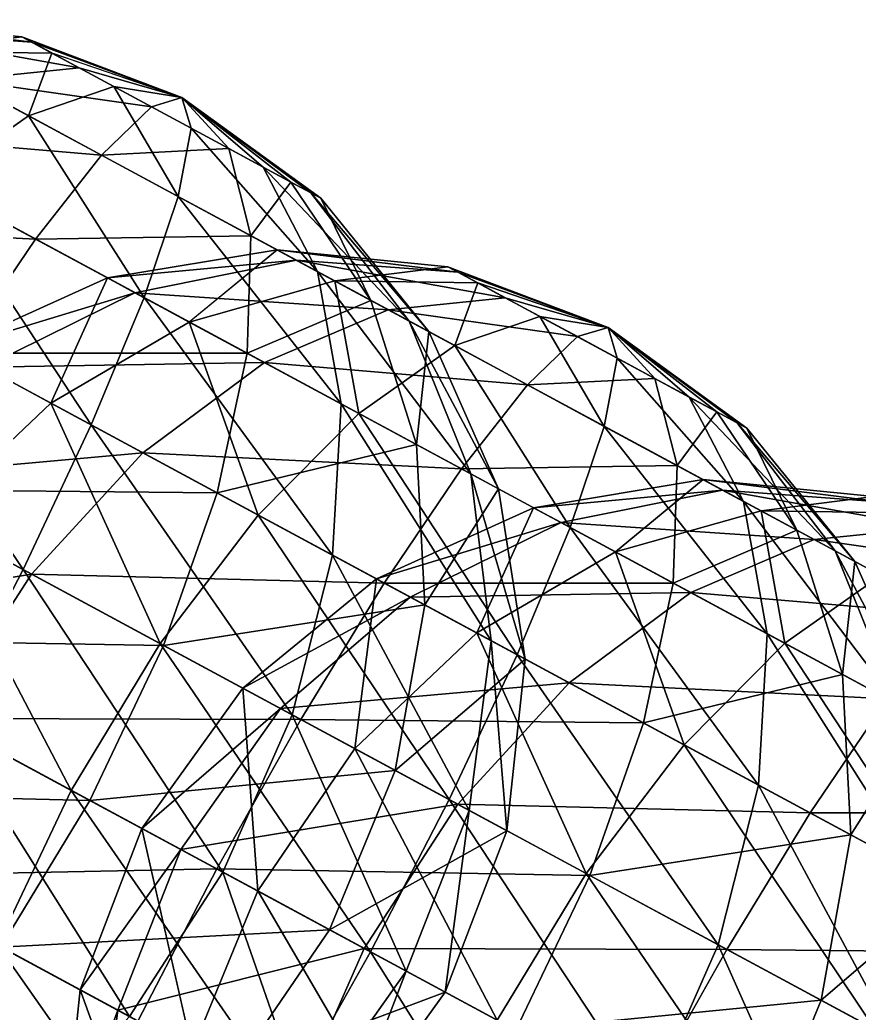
# Model space of a CAD drawing. Header units: metres. Extents: x -386 to 289, y -317 to 299.
# Drawn here: x -15 to 23.02, y -106.4 to -61.41 of the extents above; entities that cross this region are included whole.
import ezdxf

# ---------------------------------------------------------------- set-up
doc = ezdxf.new("R2010")
doc.units = ezdxf.units.M

msp = doc.modelspace()

# ---------------------------------------------------------------- linework, layer by layer
for points in [[(-14.457311, -62.423584, -285.98282), (-21.766573, -61.88517, -288.74295), (-22.649632, -61.408695, -281.0435), (-22.649532, -61.408596, -281.0434)], [(-14.457311, -62.423584, -285.98282), (-22.649632, -61.408695, -281.0435), (-14.914415, -62.17694, -281.99728), (-14.914315, -62.17684, -281.9972)], [(-14.914415, -62.17694, -281.99728), (-22.649632, -61.408695, -281.0435), (-20.026371, -62.82413, -273.87384), (-20.026272, -62.82403, -273.87375)], [(-12.307684, -63.583458, -289.1747), (-17.613815, -64.12588, -294.90918), (-21.766573, -61.88517, -288.74295), (-21.766474, -61.88507, -288.74286)], [(-12.307684, -63.583458, -289.1747), (-21.766573, -61.88517, -288.74295), (-14.457311, -62.423584, -285.98282), (-14.457211, -62.423485, -285.98273)], [(-14.914415, -62.17694, -281.99728), (-20.026371, -62.82413, -273.87384), (-13.556517, -62.909626, -278.286), (-13.5564165, -62.909527, -278.28592)], [(-7.655321, -64.932205, -283.02084), (-14.457311, -62.423584, -285.98282), (-14.914415, -62.17694, -281.99728), (-14.914315, -62.17684, -281.9972)], [(-7.655321, -64.932205, -283.02084), (-14.914415, -62.17694, -281.99728), (-13.556517, -62.909626, -278.286), (-13.5564165, -62.909527, -278.28592)], [(-7.655321, -64.932205, -283.02084), (-12.307684, -63.583458, -289.1747), (-14.457311, -62.423584, -285.98282), (-14.457211, -62.423485, -285.98273)], [(-20.026371, -62.82413, -273.87384), (-18.949505, -68.822464, -263.4118), (-14.599699, -65.752205, -269.15515), (-14.599599, -65.752106, -269.15506)], [(-13.556517, -62.909626, -278.286), (-20.026371, -62.82413, -273.87384), (-14.599699, -65.752205, -269.15515), (-14.599599, -65.752106, -269.15506)], [(-13.556517, -62.909626, -278.286), (-14.599699, -65.752205, -269.15515), (-10.747462, -64.42531, -275.8434), (-10.747362, -64.42521, -275.84332)], [(-7.655321, -64.932205, -283.02084), (-13.556517, -62.909626, -278.286), (-10.747462, -64.42531, -275.8434), (-10.747362, -64.42521, -275.84332)], [(-9.041525, -65.34578, -290.71765), (-17.613815, -64.12588, -294.90918), (-12.307684, -63.583458, -289.1747), (-12.307584, -63.58336, -289.17462)], [(-7.655321, -64.932205, -283.02084), (-9.041525, -65.34578, -290.71765), (-12.307684, -63.583458, -289.1747), (-12.307584, -63.58336, -289.17462)], [(-12.307684, -63.583458, -289.1747), (-12.307684, -63.583458, -289.1747), (-9.041525, -65.34578, -290.71765), (-9.041425, -65.34568, -290.71756)], [(-11.304081, -67.530426, -297.88995), (-23.212109, -66.52249, -299.8335), (-17.613815, -64.12588, -294.90918), (-17.613716, -64.12578, -294.9091)], [(-9.041525, -65.34578, -290.71765), (-11.304081, -67.530426, -297.88995), (-17.613815, -64.12588, -294.90918), (-17.613716, -64.12578, -294.9091)], [(-17.613815, -64.12588, -294.90918), (-17.613815, -64.12588, -294.90918), (-11.304081, -67.530426, -297.88995), (-11.303981, -67.53033, -297.88986)], [(-10.747462, -64.42531, -275.8434), (-14.599699, -65.752205, -269.15515), (-7.823683, -69.40835, -268.15173), (-7.8235826, -69.40825, -268.15164)], [(-10.747462, -64.42531, -275.8434), (-7.823683, -69.40835, -268.15173), (-7.239938, -66.31787, -275.32404), (-7.2398376, -66.31777, -275.32394)], [(-7.655321, -64.932205, -283.02084), (-10.747462, -64.42531, -275.8434), (-7.239938, -66.31787, -275.32404), (-7.2398376, -66.31777, -275.32394)], [(-7.655321, -64.932205, -283.02084), (-5.5340004, -67.23834, -290.19824), (-9.041525, -65.34578, -290.71765), (-9.041425, -65.34568, -290.71756)], [(-7.655321, -64.932205, -283.02084), (-7.239938, -66.31787, -275.32404), (-3.9737797, -68.08019, -276.86697), (-3.9736798, -68.08009, -276.86688)], [(-7.655321, -64.932205, -283.02084), (-3.9737797, -68.08019, -276.86697), (-1.8241539, -69.24007, -280.05887), (-1.8240539, -69.23997, -280.05878)], [(-7.655321, -64.932205, -283.02084), (-1.8241539, -69.24007, -280.05887), (-1.3670502, -69.48671, -284.0444), (-1.3669502, -69.48661, -284.0443)], [(-7.655321, -64.932205, -283.02084), (-1.3670502, -69.48671, -284.0444), (-2.724947, -68.75403, -287.75568), (-2.724847, -68.75393, -287.75558)], [(-7.655321, -64.932205, -283.02084), (-2.724947, -68.75403, -287.75568), (-5.5340004, -67.23834, -290.19824), (-5.5339003, -67.23824, -290.19815)], [(-5.5340004, -67.23834, -290.19824), (-11.304081, -67.530426, -297.88995), (-9.041525, -65.34578, -290.71765), (-9.041425, -65.34568, -290.71756)], [(-14.599699, -65.752205, -269.15515), (-18.949505, -68.822464, -263.4118), (-9.366775, -73.99303, -261.99277), (-9.366674, -73.99293, -261.99268)], [(-14.599699, -65.752205, -269.15515), (-9.366775, -73.99303, -261.99277), (-7.823683, -69.40835, -268.15173), (-7.8235826, -69.40825, -268.15164)], [(-14.2888, -71.33725, -304.04892), (-28.721058, -70.60997, -303.61206), (-23.212109, -66.52249, -299.8335), (-23.21201, -66.52239, -299.8334)], [(-11.304081, -67.530426, -297.88995), (-14.2888, -71.33725, -304.04892), (-23.212109, -66.52249, -299.8335), (-23.21201, -66.52239, -299.8334)], [(-23.212109, -66.52249, -299.8335), (-23.212109, -66.52249, -299.8335), (-14.2888, -71.33725, -304.04892), (-14.2887, -71.33715, -304.04883)], [(-7.239938, -66.31787, -275.32404), (-7.823683, -69.40835, -268.15173), (-1.5139503, -72.8129, -271.1325), (-1.5138503, -72.8128, -271.13242)], [(-7.239938, -66.31787, -275.32404), (-1.5139503, -72.8129, -271.1325), (-3.9737797, -68.08019, -276.86697), (-3.9736798, -68.08009, -276.86688)], [(-5.5340004, -67.23834, -290.19824), (-4.5280647, -71.18657, -296.88654), (-11.304081, -67.530426, -297.88995), (-11.303981, -67.53033, -297.88986)], [(-2.724947, -68.75403, -287.75568), (-4.5280647, -71.18657, -296.88654), (-5.5340004, -67.23834, -290.19824), (-5.5339003, -67.23824, -290.19815)], [(-4.5280647, -71.18657, -296.88654), (-14.2888, -71.33725, -304.04892), (-11.304081, -67.530426, -297.88995), (-11.303981, -67.53033, -297.88986)], [(-3.9737797, -68.08019, -276.86697), (-1.5139503, -72.8129, -271.1325), (2.6388054, -75.053604, -277.29874), (2.6389053, -75.053505, -277.29865)], [(-3.9737797, -68.08019, -276.86697), (2.6388054, -75.053604, -277.29874), (-1.8241539, -69.24007, -280.05887), (-1.8240539, -69.23997, -280.05878)], [(-18.949505, -68.822464, -263.4118), (-23.500454, -73.42686, -259.00476), (-11.764053, -79.759476, -257.2668), (-11.763953, -79.75938, -257.26672)], [(-18.949505, -68.822464, -263.4118), (-11.764053, -79.759476, -257.2668), (-9.366775, -73.99303, -261.99277), (-9.366674, -73.99293, -261.99268)], [(-2.724947, -68.75403, -287.75568), (0.89860535, -74.11464, -292.16785), (-4.5280647, -71.18657, -296.88654), (-4.5279646, -71.18647, -296.88644)], [(-1.3670502, -69.48671, -284.0444), (0.89860535, -74.11464, -292.16785), (-2.724947, -68.75403, -287.75568), (-2.724847, -68.75393, -287.75558)], [(-1.8241539, -69.24007, -280.05887), (2.6388054, -75.053604, -277.29874), (3.5218658, -75.530075, -284.9982), (3.5219657, -75.529976, -284.9981)], [(-1.8241539, -69.24007, -280.05887), (3.5218658, -75.530075, -284.9982), (-1.3670502, -69.48671, -284.0444), (-1.3669502, -69.48661, -284.0443)], [(-7.823683, -69.40835, -268.15173), (-9.366775, -73.99303, -261.99277), (-0.44346428, -78.807785, -266.2082), (-0.4433643, -78.807686, -266.2081)], [(-7.823683, -69.40835, -268.15173), (-0.44346428, -78.807785, -266.2082), (-1.5139503, -72.8129, -271.1325), (-1.5138503, -72.8128, -271.13242)], [(-1.3670502, -69.48671, -284.0444), (3.5218658, -75.530075, -284.9982), (0.89860535, -74.11464, -292.16785), (0.89870536, -74.11454, -292.16776)], [(-14.2888, -71.33725, -304.04892), (-17.792278, -76.50682, -308.77487), (-28.721058, -70.60997, -303.61206), (-28.720959, -70.60987, -303.61197)], [(-4.70607, -76.50781, -302.62988), (-17.792278, -76.50682, -308.77487), (-14.2888, -71.33725, -304.04892), (-14.2887, -71.33715, -304.04883)], [(-4.5280647, -71.18657, -296.88654), (-4.70607, -76.50781, -302.62988), (-14.2888, -71.33725, -304.04892), (-14.2887, -71.33715, -304.04883)], [(0.89860535, -74.11464, -292.16785), (-4.70607, -76.50781, -302.62988), (-4.5280647, -71.18657, -296.88654), (-4.5279646, -71.18647, -296.88644)], [(-2.4661117, -72.29913, -457.02557), (-11.033367, -73.09378, -448.50705), (-3.3491697, -71.82266, -449.3261), (-3.3490698, -71.82256, -449.32602)], [(-3.3491697, -71.82266, -449.3261), (-11.033367, -73.09378, -448.50705), (-7.3235197, -75.095505, -438.36768), (-7.3234196, -75.095406, -438.36758)], [(-3.3491697, -71.82266, -449.3261), (-7.3235197, -75.095505, -438.36768), (-0.72591114, -73.2381, -442.15646), (-0.7258111, -73.238, -442.15637)], [(4.84315, -72.83755, -454.26544), (-2.4661117, -72.29913, -457.02557), (-3.3491697, -71.82266, -449.3261), (-3.3490698, -71.82256, -449.32602)], [(4.84315, -72.83755, -454.26544), (-3.3491697, -71.82266, -449.3261), (4.386046, -72.590904, -450.2799), (4.386146, -72.590805, -450.27982)], [(4.386046, -72.590904, -450.2799), (-3.3491697, -71.82266, -449.3261), (-0.72591114, -73.2381, -442.15646), (-0.7258111, -73.238, -442.15637)], [(-2.4661117, -72.29913, -457.02557), (-9.784534, -73.76762, -459.39575), (-11.033367, -73.09378, -448.50705), (-11.033267, -73.09368, -448.50696)], [(1.6866465, -74.53984, -463.1918), (-9.784534, -73.76762, -459.39575), (-2.4661117, -72.29913, -457.02557), (-2.4660118, -72.299034, -457.02548)], [(6.992777, -73.99742, -457.45734), (1.6866465, -74.53984, -463.1918), (-2.4661117, -72.29913, -457.02557), (-2.4660118, -72.299034, -457.02548)], [(6.992777, -73.99742, -457.45734), (-2.4661117, -72.29913, -457.02557), (4.84315, -72.83755, -454.26544), (4.8432503, -72.83745, -454.26535)], [(-1.5139503, -72.8129, -271.1325), (-0.44346428, -78.807785, -266.2082), (5.4294186, -81.97662, -274.92856), (5.4295187, -81.976524, -274.92847)], [(-1.5139503, -72.8129, -271.1325), (5.4294186, -81.97662, -274.92856), (2.6388054, -75.053604, -277.29874), (2.6389053, -75.053505, -277.29865)], [(4.386046, -72.590904, -450.2799), (-0.72591114, -73.2381, -442.15646), (5.743944, -73.32359, -446.56863), (5.7440443, -73.323494, -446.56854)], [(11.64514, -75.34616, -451.30347), (4.84315, -72.83755, -454.26544), (4.386046, -72.590904, -450.2799), (4.386146, -72.590805, -450.27982)], [(11.64514, -75.34616, -451.30347), (4.386046, -72.590904, -450.2799), (5.743944, -73.32359, -446.56863), (5.7440443, -73.323494, -446.56854)], [(11.64514, -75.34616, -451.30347), (6.992777, -73.99742, -457.45734), (4.84315, -72.83755, -454.26544), (4.8432503, -72.83745, -454.26535)], [(-9.784534, -73.76762, -459.39575), (-18.142883, -76.31764, -447.87857), (-11.033367, -73.09378, -448.50705), (-11.033267, -73.09368, -448.50696)], [(-11.033367, -73.09378, -448.50705), (-18.142883, -76.31764, -447.87857), (-13.599268, -78.76924, -435.46042), (-13.599168, -78.76914, -435.46033)], [(-11.033367, -73.09378, -448.50705), (-13.599268, -78.76924, -435.46042), (-7.3235197, -75.095505, -438.36768), (-7.3234196, -75.095406, -438.36758)], [(-0.72591114, -73.2381, -442.15646), (-7.3235197, -75.095505, -438.36768), (0.350955, -79.236435, -431.6944), (0.351055, -79.236336, -431.6943)], [(-0.72591114, -73.2381, -442.15646), (0.350955, -79.236435, -431.6944), (4.700762, -76.16617, -437.43777), (4.700862, -76.16607, -437.43768)], [(5.743944, -73.32359, -446.56863), (-0.72591114, -73.2381, -442.15646), (4.700762, -76.16617, -437.43777), (4.700862, -76.16607, -437.43768)], [(5.743944, -73.32359, -446.56863), (4.700762, -76.16617, -437.43777), (8.552999, -74.83927, -444.12604), (8.553099, -74.83917, -444.12595)], [(11.64514, -75.34616, -451.30347), (5.743944, -73.32359, -446.56863), (8.552999, -74.83927, -444.12604), (8.553099, -74.83917, -444.12595)], [(-23.500454, -73.42686, -259.00476), (-27.942406, -79.2516, -256.23438), (-14.852153, -86.31472, -254.29596), (-14.852053, -86.31462, -254.29585)], [(-23.500454, -73.42686, -259.00476), (-14.852153, -86.31472, -254.29596), (-11.764053, -79.759476, -257.2668), (-11.763953, -79.75938, -257.26672)], [(-9.784534, -73.76762, -459.39575), (-16.613384, -77.142914, -461.21445), (-18.142883, -76.31764, -447.87857), (-18.142784, -76.31754, -447.87848)], [(-3.9116488, -76.936455, -468.11612), (-16.613384, -77.142914, -461.21445), (-9.784534, -73.76762, -459.39575), (-9.784434, -73.76752, -459.39566)], [(1.6866465, -74.53984, -463.1918), (-3.9116488, -76.936455, -468.11612), (-9.784534, -73.76762, -459.39575), (-9.784434, -73.76752, -459.39566)], [(-9.366775, -73.99303, -261.99277), (-11.764053, -79.759476, -257.2668), (-0.83527565, -85.65633, -262.42963), (-0.83517563, -85.65623, -262.42953)], [(-9.366775, -73.99303, -261.99277), (-0.83527565, -85.65633, -262.42963), (-0.44346428, -78.807785, -266.2082), (-0.4433643, -78.807686, -266.2081)], [(0.89860535, -74.11464, -292.16785), (2.9684048, -80.648735, -295.95663), (-4.70607, -76.50781, -302.62988), (-4.70597, -76.50771, -302.6298)], [(3.5218658, -75.530075, -284.9982), (2.9684048, -80.648735, -295.95663), (0.89860535, -74.11464, -292.16785), (0.89870536, -74.11454, -292.16776)], [(10.258936, -75.75975, -459.00027), (1.6866465, -74.53984, -463.1918), (6.992777, -73.99742, -457.45734), (6.992877, -73.99732, -457.45724)], [(11.64514, -75.34616, -451.30347), (10.258936, -75.75975, -459.00027), (6.992777, -73.99742, -457.45734), (6.992877, -73.99732, -457.45724)], [(6.992777, -73.99742, -457.45734), (6.992777, -73.99742, -457.45734), (10.258936, -75.75975, -459.00027), (10.259036, -75.75965, -459.00018)], [(7.99638, -77.94439, -466.17258), (-3.9116488, -76.936455, -468.11612), (1.6866465, -74.53984, -463.1918), (1.6867465, -74.53974, -463.1917)], [(10.258936, -75.75975, -459.00027), (7.99638, -77.94439, -466.17258), (1.6866465, -74.53984, -463.1918), (1.6867465, -74.53974, -463.1917)], [(1.6866465, -74.53984, -463.1918), (1.6866465, -74.53984, -463.1918), (7.99638, -77.94439, -466.17258), (7.99648, -77.94429, -466.1725)], [(-7.3235197, -75.095505, -438.36768), (-13.599268, -78.76924, -435.46042), (-4.199994, -83.84082, -427.28738), (-4.199894, -83.84072, -427.2873)], [(-7.3235197, -75.095505, -438.36768), (-4.199994, -83.84082, -427.28738), (0.350955, -79.236435, -431.6944), (0.351055, -79.236336, -431.6943)], [(2.6388054, -75.053604, -277.29874), (5.4294186, -81.97662, -274.92856), (6.6782494, -82.65046, -285.81726), (6.6783495, -82.65036, -285.81717)], [(2.6388054, -75.053604, -277.29874), (6.6782494, -82.65046, -285.81726), (3.5218658, -75.530075, -284.9982), (3.5219657, -75.529976, -284.9981)], [(8.552999, -74.83927, -444.12604), (4.700762, -76.16617, -437.43777), (11.476778, -79.82231, -436.43436), (11.476878, -79.82221, -436.43427)], [(8.552999, -74.83927, -444.12604), (11.476778, -79.82231, -436.43436), (12.060523, -76.73183, -443.60666), (12.060623, -76.73173, -443.60657)], [(11.64514, -75.34616, -451.30347), (8.552999, -74.83927, -444.12604), (12.060523, -76.73183, -443.60666), (12.060623, -76.73173, -443.60657)], [(3.5218658, -75.530075, -284.9982), (6.6782494, -82.65046, -285.81726), (2.9684048, -80.648735, -295.95663), (2.9685047, -80.648636, -295.95654)], [(11.64514, -75.34616, -451.30347), (13.76646, -77.652306, -458.4809), (10.258936, -75.75975, -459.00027), (10.259036, -75.75965, -459.00018)], [(11.64514, -75.34616, -451.30347), (12.060523, -76.73183, -443.60666), (15.326681, -78.494156, -445.1496), (15.326781, -78.49406, -445.1495)], [(11.64514, -75.34616, -451.30347), (15.326681, -78.494156, -445.1496), (17.476307, -79.65403, -448.3415), (17.476406, -79.65393, -448.3414)], [(11.64514, -75.34616, -451.30347), (17.476307, -79.65403, -448.3415), (17.93341, -79.90067, -452.32703), (17.93351, -79.90057, -452.32693)], [(11.64514, -75.34616, -451.30347), (17.93341, -79.90067, -452.32703), (16.575514, -79.167984, -456.0383), (16.575613, -79.167885, -456.0382)], [(11.64514, -75.34616, -451.30347), (16.575514, -79.167984, -456.0383), (13.76646, -77.652306, -458.4809), (13.766561, -77.65221, -458.4808)], [(13.76646, -77.652306, -458.4809), (7.99638, -77.94439, -466.17258), (10.258936, -75.75975, -459.00027), (10.259036, -75.75965, -459.00018)], [(-18.142883, -76.31764, -447.87857), (-19.125473, -84.00896, -433.63284), (-13.599268, -78.76924, -435.46042), (-13.599168, -78.76914, -435.46033)], [(4.700762, -76.16617, -437.43777), (0.350955, -79.236435, -431.6944), (9.933686, -84.40699, -430.2754), (9.933786, -84.40689, -430.2753)], [(4.700762, -76.16617, -437.43777), (9.933686, -84.40699, -430.2754), (11.476778, -79.82231, -436.43436), (11.476878, -79.82221, -436.43427)], [(-6.0558786, -82.83944, -307.03693), (-21.575762, -82.68685, -311.74573), (-17.792278, -76.50682, -308.77487), (-17.79218, -76.50672, -308.77478)], [(-4.70607, -76.50781, -302.62988), (-6.0558786, -82.83944, -307.03693), (-17.792278, -76.50682, -308.77487), (-17.79218, -76.50672, -308.77478)], [(-3.9116488, -76.936455, -468.11612), (-9.420596, -81.02393, -471.89468), (-16.613384, -77.142914, -461.21445), (-16.613285, -77.142815, -461.21436)], [(5.0116606, -81.75121, -472.33154), (-9.420596, -81.02393, -471.89468), (-3.9116488, -76.936455, -468.11612), (-3.9115489, -76.936356, -468.11603)], [(2.9684048, -80.648735, -295.95663), (-6.0558786, -82.83944, -307.03693), (-4.70607, -76.50781, -302.62988), (-4.70597, -76.50771, -302.6298)], [(7.99638, -77.94439, -466.17258), (5.0116606, -81.75121, -472.33154), (-3.9116488, -76.936455, -468.11612), (-3.9115489, -76.936356, -468.11603)], [(-3.9116488, -76.936455, -468.11612), (-3.9116488, -76.936455, -468.11612), (5.0116606, -81.75121, -472.33154), (5.0117607, -81.751114, -472.33145)], [(12.060523, -76.73183, -443.60666), (11.476778, -79.82231, -436.43436), (17.78651, -83.22685, -439.41513), (17.78661, -83.22675, -439.41504)], [(12.060523, -76.73183, -443.60666), (17.78651, -83.22685, -439.41513), (15.326681, -78.494156, -445.1496), (15.326781, -78.49406, -445.1495)], [(-9.420596, -81.02393, -471.89468), (-22.487282, -82.19502, -462.35773), (-16.613384, -77.142914, -461.21445), (-16.613285, -77.142815, -461.21436)], [(13.76646, -77.652306, -458.4809), (14.772396, -81.600525, -465.16916), (7.99638, -77.94439, -466.17258), (7.99648, -77.94429, -466.1725)], [(16.575514, -79.167984, -456.0383), (14.772396, -81.600525, -465.16916), (13.76646, -77.652306, -458.4809), (13.766561, -77.65221, -458.4808)], [(14.772396, -81.600525, -465.16916), (5.0116606, -81.75121, -472.33154), (7.99638, -77.94439, -466.17258), (7.99648, -77.94429, -466.1725)], [(15.326681, -78.494156, -445.1496), (17.78651, -83.22685, -439.41513), (21.939266, -85.46756, -445.58136), (21.939365, -85.46746, -445.58127)], [(15.326681, -78.494156, -445.1496), (21.939266, -85.46756, -445.58136), (17.476307, -79.65403, -448.3415), (17.476406, -79.65393, -448.3414)], [(-13.599268, -78.76924, -435.46042), (-19.125473, -84.00896, -433.63284), (-8.641945, -89.66556, -424.517), (-8.641845, -89.66546, -424.5169)], [(-13.599268, -78.76924, -435.46042), (-8.641945, -89.66556, -424.517), (-4.199994, -83.84082, -427.28738), (-4.199894, -83.84072, -427.2873)], [(-0.44346428, -78.807785, -266.2082), (-0.83527565, -85.65633, -262.42963), (6.3575096, -89.537346, -273.10986), (6.3576097, -89.53725, -273.10977)], [(-0.44346428, -78.807785, -266.2082), (6.3575096, -89.537346, -273.10986), (5.4294186, -81.97662, -274.92856), (5.4295187, -81.976524, -274.92847)], [(16.575514, -79.167984, -456.0383), (20.199066, -84.5286, -460.45047), (14.772396, -81.600525, -465.16916), (14.772496, -81.600426, -465.16907)], [(17.93341, -79.90067, -452.32703), (20.199066, -84.5286, -460.45047), (16.575514, -79.167984, -456.0383), (16.575613, -79.167885, -456.0382)], [(-27.942406, -79.2516, -256.23438), (-18.420616, -93.21202, -253.28265), (-14.852153, -86.31472, -254.29596), (-14.852053, -86.31462, -254.29585)], [(0.350955, -79.236435, -431.6944), (-4.199994, -83.84082, -427.28738), (7.5364075, -90.17344, -425.54944), (7.5365076, -90.17334, -425.54935)], [(0.350955, -79.236435, -431.6944), (7.5364075, -90.17344, -425.54944), (9.933686, -84.40699, -430.2754), (9.933786, -84.40689, -430.2753)], [(-11.764053, -79.759476, -257.2668), (-14.852153, -86.31472, -254.29596), (-2.6626854, -92.8918, -260.05435), (-2.6625855, -92.8917, -260.05426)], [(-11.764053, -79.759476, -257.2668), (-2.6626854, -92.8918, -260.05435), (-0.83527565, -85.65633, -262.42963), (-0.83517563, -85.65623, -262.42953)], [(11.476778, -79.82231, -436.43436), (9.933686, -84.40699, -430.2754), (18.856997, -89.22175, -434.4908), (18.857096, -89.22165, -434.49072)], [(11.476778, -79.82231, -436.43436), (18.856997, -89.22175, -434.4908), (17.78651, -83.22685, -439.41513), (17.78661, -83.22675, -439.41504)], [(17.476307, -79.65403, -448.3415), (21.939266, -85.46756, -445.58136), (22.822327, -85.94404, -453.28082), (22.822426, -85.94394, -453.28073)], [(17.476307, -79.65403, -448.3415), (22.822327, -85.94404, -453.28082), (17.93341, -79.90067, -452.32703), (17.93351, -79.90057, -452.32693)], [(17.93341, -79.90067, -452.32703), (22.822327, -85.94404, -453.28082), (20.199066, -84.5286, -460.45047), (20.199165, -84.5285, -460.45038)], [(2.9684048, -80.648735, -295.95663), (3.3433933, -87.91102, -298.8639), (-6.0558786, -82.83944, -307.03693), (-6.0557785, -82.83934, -307.03683)], [(6.6782494, -82.65046, -285.81726), (3.3433933, -87.91102, -298.8639), (2.9684048, -80.648735, -295.95663), (2.9685047, -80.648636, -295.95654)], [(-9.420596, -81.02393, -471.89468), (-14.464769, -86.523735, -474.26996), (-22.487282, -82.19502, -462.35773), (-22.487183, -82.19492, -462.35764)], [(1.5081816, -86.920784, -477.0575), (-14.464769, -86.523735, -474.26996), (-9.420596, -81.02393, -471.89468), (-9.420496, -81.023834, -471.8946)], [(5.0116606, -81.75121, -472.33154), (1.5081816, -86.920784, -477.0575), (-9.420596, -81.02393, -471.89468), (-9.420496, -81.023834, -471.8946)], [(-9.420596, -81.02393, -471.89468), (-9.420596, -81.02393, -471.89468), (1.5081816, -86.920784, -477.0575), (1.5082816, -86.920685, -477.0574)], [(14.594391, -86.921776, -470.9125), (1.5081816, -86.920784, -477.0575), (5.0116606, -81.75121, -472.33154), (5.0117607, -81.751114, -472.33145)], [(14.772396, -81.600525, -465.16916), (14.594391, -86.921776, -470.9125), (5.0116606, -81.75121, -472.33154), (5.0117607, -81.751114, -472.33145)], [(20.199066, -84.5286, -460.45047), (14.594391, -86.921776, -470.9125), (14.772396, -81.600525, -465.16916), (14.772496, -81.600426, -465.16907)], [(-14.464769, -86.523735, -474.26996), (-27.005932, -88.57963, -462.74768), (-22.487282, -82.19502, -462.35773), (-22.487183, -82.19492, -462.35764)], [(5.4294186, -81.97662, -274.92856), (6.3575096, -89.537346, -273.10986), (7.8870087, -90.36262, -286.44574), (7.887109, -90.36252, -286.44565)], [(5.4294186, -81.97662, -274.92856), (7.8870087, -90.36262, -286.44574), (6.6782494, -82.65046, -285.81726), (6.6783495, -82.65036, -285.81717)], [(16.834349, -82.713104, -625.30817), (8.267094, -83.50775, -616.7897), (15.951291, -82.23663, -617.6087), (15.951391, -82.236534, -617.6086)], [(15.951291, -82.23663, -617.6087), (8.267094, -83.50775, -616.7897), (11.976941, -85.509476, -606.65027), (11.977041, -85.50938, -606.65015)], [(15.951291, -82.23663, -617.6087), (11.976941, -85.509476, -606.65027), (18.57455, -83.65207, -610.4391), (18.57465, -83.65197, -610.43896)], [(24.143612, -83.25152, -622.54803), (16.834349, -82.713104, -625.30817), (15.951291, -82.23663, -617.6087), (15.951391, -82.236534, -617.6086)], [(24.143612, -83.25152, -622.54803), (15.951291, -82.23663, -617.6087), (23.686506, -83.004875, -618.5625), (23.686605, -83.004776, -618.5624)], [(23.686506, -83.004875, -618.5625), (15.951291, -82.23663, -617.6087), (18.57455, -83.65207, -610.4391), (18.57465, -83.65197, -610.43896)], [(-8.48551, -89.74997, -309.8073), (-25.381413, -89.45618, -312.75903), (-21.575762, -82.68685, -311.74573), (-21.575663, -82.68675, -311.74564)], [(-6.0558786, -82.83944, -307.03693), (-8.48551, -89.74997, -309.8073), (-21.575762, -82.68685, -311.74573), (-21.575663, -82.68675, -311.74564)], [(6.6782494, -82.65046, -285.81726), (7.8870087, -90.36262, -286.44574), (3.3433933, -87.91102, -298.8639), (3.3434932, -87.91092, -298.8638)], [(16.834349, -82.713104, -625.30817), (9.515926, -84.18159, -627.67834), (8.267094, -83.50775, -616.7897), (8.267194, -83.50765, -616.78955)], [(20.987106, -84.95381, -631.4744), (9.515926, -84.18159, -627.67834), (16.834349, -82.713104, -625.30817), (16.834448, -82.713005, -625.30804)], [(26.293238, -84.41139, -625.7399), (20.987106, -84.95381, -631.4744), (16.834349, -82.713104, -625.30817), (16.834448, -82.713005, -625.30804)], [(26.293238, -84.41139, -625.7399), (16.834349, -82.713104, -625.30817), (24.143612, -83.25152, -622.54803), (24.143711, -83.25142, -622.5479)], [(3.3433933, -87.91102, -298.8639), (-8.48551, -89.74997, -309.8073), (-6.0558786, -82.83944, -307.03693), (-6.0557785, -82.83934, -307.03683)], [(17.78651, -83.22685, -439.41513), (18.856997, -89.22175, -434.4908), (24.72988, -92.39059, -443.21118), (24.729979, -92.39049, -443.2111)], [(17.78651, -83.22685, -439.41513), (24.72988, -92.39059, -443.21118), (21.939266, -85.46756, -445.58136), (21.939365, -85.46746, -445.58127)], [(23.686506, -83.004875, -618.5625), (18.57455, -83.65207, -610.4391), (25.044405, -83.737564, -614.8512), (25.044504, -83.737465, -614.8511)], [(9.515926, -84.18159, -627.67834), (1.1575775, -86.73161, -616.1612), (8.267094, -83.50775, -616.7897), (8.267194, -83.50765, -616.78955)], [(8.267094, -83.50775, -616.7897), (1.1575775, -86.73161, -616.1612), (5.701193, -89.18321, -603.743), (5.701293, -89.18311, -603.74286)], [(8.267094, -83.50775, -616.7897), (5.701193, -89.18321, -603.743), (11.976941, -85.509476, -606.65027), (11.977041, -85.50938, -606.65015)], [(18.57455, -83.65207, -610.4391), (11.976941, -85.509476, -606.65027), (19.651417, -89.650406, -599.977), (19.651516, -89.65031, -599.97687)], [(18.57455, -83.65207, -610.4391), (19.651417, -89.650406, -599.977), (24.001223, -86.58014, -605.72034), (24.001322, -86.58004, -605.7202)], [(25.044405, -83.737564, -614.8512), (18.57455, -83.65207, -610.4391), (24.001223, -86.58014, -605.72034), (24.001322, -86.58004, -605.7202)], [(-19.125473, -84.00896, -433.63284), (-23.52553, -90.45755, -433.0095), (-12.672184, -96.313705, -423.57208), (-12.672084, -96.31361, -423.572)], [(-19.125473, -84.00896, -433.63284), (-12.672184, -96.313705, -423.57208), (-8.641945, -89.66556, -424.517), (-8.641845, -89.66546, -424.5169)], [(-4.199994, -83.84082, -427.28738), (-8.641945, -89.66556, -424.517), (4.448308, -96.72868, -422.57858), (4.448408, -96.728584, -422.5785)], [(-4.199994, -83.84082, -427.28738), (4.448308, -96.72868, -422.57858), (7.5364075, -90.17344, -425.54944), (7.5365076, -90.17334, -425.54935)], [(9.515926, -84.18159, -627.67834), (2.6870775, -87.556885, -629.4971), (1.1575775, -86.73161, -616.1612), (1.1576775, -86.731514, -616.1611)], [(15.388812, -87.350426, -636.3987), (2.6870775, -87.556885, -629.4971), (9.515926, -84.18159, -627.67834), (9.5160265, -84.18149, -627.6782)], [(9.933686, -84.40699, -430.2754), (7.5364075, -90.17344, -425.54944), (18.465185, -96.07029, -430.71228), (18.465284, -96.07019, -430.7122)], [(20.987106, -84.95381, -631.4744), (15.388812, -87.350426, -636.3987), (9.515926, -84.18159, -627.67834), (9.5160265, -84.18149, -627.6782)], [(9.933686, -84.40699, -430.2754), (18.465185, -96.07029, -430.71228), (18.856997, -89.22175, -434.4908), (18.857096, -89.22165, -434.49072)], [(20.199066, -84.5286, -460.45047), (22.268866, -91.0627, -464.23926), (14.594391, -86.921776, -470.9125), (14.594491, -86.92168, -470.9124)], [(22.822327, -85.94404, -453.28082), (22.268866, -91.0627, -464.23926), (20.199066, -84.5286, -460.45047), (20.199165, -84.5285, -460.45038)], [(29.559397, -86.17372, -627.2829), (20.987106, -84.95381, -631.4744), (26.293238, -84.41139, -625.7399), (26.293337, -84.41129, -625.7398)], [(27.29684, -88.35836, -634.45514), (15.388812, -87.350426, -636.3987), (20.987106, -84.95381, -631.4744), (20.987206, -84.95371, -631.4743)], [(29.559397, -86.17372, -627.2829), (27.29684, -88.35836, -634.45514), (20.987106, -84.95381, -631.4744), (20.987206, -84.95371, -631.4743)], [(20.987106, -84.95381, -631.4744), (20.987106, -84.95381, -631.4744), (27.29684, -88.35836, -634.45514), (27.29694, -88.35826, -634.455)], [(21.939266, -85.46756, -445.58136), (24.72988, -92.39059, -443.21118), (25.97871, -93.06442, -454.09988), (25.97881, -93.06432, -454.0998)], [(21.939266, -85.46756, -445.58136), (25.97871, -93.06442, -454.09988), (22.822327, -85.94404, -453.28082), (22.822426, -85.94394, -453.28073)], [(-0.83527565, -85.65633, -262.42963), (-2.6626854, -92.8918, -260.05435), (5.3598213, -97.22051, -271.96658), (5.3599215, -97.22041, -271.9665)], [(-0.83527565, -85.65633, -262.42963), (5.3598213, -97.22051, -271.96658), (6.3575096, -89.537346, -273.10986), (6.3576097, -89.53725, -273.10977)], [(11.976941, -85.509476, -606.65027), (5.701193, -89.18321, -603.743), (15.100467, -94.25479, -595.56995), (15.100567, -94.25469, -595.5698)], [(11.976941, -85.509476, -606.65027), (15.100467, -94.25479, -595.56995), (19.651417, -89.650406, -599.977), (19.651516, -89.65031, -599.97687)], [(-14.852153, -86.31472, -254.29596), (-18.420616, -93.21202, -253.28265), (-5.801153, -100.02112, -259.24417), (-5.801053, -100.02102, -259.24408)], [(-14.852153, -86.31472, -254.29596), (-5.801153, -100.02112, -259.24417), (-2.6626854, -92.8918, -260.05435), (-2.6625855, -92.8917, -260.05426)], [(22.822327, -85.94404, -453.28082), (25.97871, -93.06442, -454.09988), (22.268866, -91.0627, -464.23926), (22.268965, -91.0626, -464.23917)], [(-14.464769, -86.523735, -474.26996), (-18.700417, -93.06104, -475.08014), (-27.005932, -88.57963, -462.74768), (-27.005833, -88.57953, -462.7476)], [(-2.275301, -93.100815, -480.02835), (-18.700417, -93.06104, -475.08014), (-14.464769, -86.523735, -474.26996), (-14.464669, -86.523636, -474.26987)], [(1.5081816, -86.920784, -477.0575), (-2.275301, -93.100815, -480.02835), (-14.464769, -86.523735, -474.26996), (-14.464669, -86.523636, -474.26987)], [(-14.464769, -86.523735, -474.26996), (-14.464769, -86.523735, -474.26996), (-2.275301, -93.100815, -480.02835), (-2.275201, -93.100716, -480.02826)], [(2.6870775, -87.556885, -629.4971), (-4.8927574, -91.68852, -615.7661), (1.1575775, -86.73161, -616.1612), (1.1576775, -86.731514, -616.1611)], [(1.1575775, -86.73161, -616.1612), (-4.8927574, -91.68852, -615.7661), (0.1749878, -94.42293, -601.9154), (0.1750878, -94.42283, -601.9153)], [(1.1575775, -86.73161, -616.1612), (0.1749878, -94.42293, -601.9154), (5.701193, -89.18321, -603.743), (5.701293, -89.18311, -603.74286)], [(24.001223, -86.58014, -605.72034), (19.651417, -89.650406, -599.977), (29.234146, -94.82096, -598.558), (29.234245, -94.82086, -598.55786)], [(13.244582, -93.2534, -475.31955), (-2.275301, -93.100815, -480.02835), (1.5081816, -86.920784, -477.0575), (1.5082816, -86.920685, -477.0574)], [(14.594391, -86.921776, -470.9125), (13.244582, -93.2534, -475.31955), (1.5081816, -86.920784, -477.0575), (1.5082816, -86.920685, -477.0574)], [(22.268866, -91.0627, -464.23926), (13.244582, -93.2534, -475.31955), (14.594391, -86.921776, -470.9125), (14.594491, -86.92168, -470.9124)], [(2.6870775, -87.556885, -629.4971), (-3.186821, -92.60899, -630.6403), (-4.8927574, -91.68852, -615.7661), (-4.8926573, -91.68842, -615.766)], [(9.879865, -91.437904, -640.17725), (-3.186821, -92.60899, -630.6403), (2.6870775, -87.556885, -629.4971), (2.6871774, -87.556786, -629.49695)], [(15.388812, -87.350426, -636.3987), (9.879865, -91.437904, -640.17725), (2.6870775, -87.556885, -629.4971), (2.6871774, -87.556786, -629.49695)], [(24.312122, -92.165184, -640.61414), (9.879865, -91.437904, -640.17725), (15.388812, -87.350426, -636.3987), (15.388912, -87.35033, -636.39856)], [(27.29684, -88.35836, -634.45514), (24.312122, -92.165184, -640.61414), (15.388812, -87.350426, -636.3987), (15.388912, -87.35033, -636.39856)], [(15.388812, -87.350426, -636.3987), (15.388812, -87.350426, -636.3987), (24.312122, -92.165184, -640.61414), (24.312222, -92.165085, -640.614)], [(3.3433933, -87.91102, -298.8639), (1.9980164, -95.40658, -300.69147), (-8.48551, -89.74997, -309.8073), (-8.48541, -89.74987, -309.80722)], [(7.8870087, -90.36262, -286.44574), (1.9980164, -95.40658, -300.69147), (3.3433933, -87.91102, -298.8639), (3.3434932, -87.91092, -298.8638)], [(-11.829383, -96.768456, -310.75223), (-28.949877, -96.353485, -311.74573), (-25.381413, -89.45618, -312.75903), (-25.381313, -89.45608, -312.75894)], [(-8.48551, -89.74997, -309.8073), (-11.829383, -96.768456, -310.75223), (-25.381413, -89.45618, -312.75903), (-25.381313, -89.45608, -312.75894)], [(5.701193, -89.18321, -603.743), (0.1749878, -94.42293, -601.9154), (10.658516, -100.07953, -592.7996), (10.658616, -100.07943, -592.7995)], [(6.3575096, -89.537346, -273.10986), (5.3598213, -97.22051, -271.96658), (7.0657597, -98.14098, -286.84082), (7.06586, -98.140884, -286.84073)], [(5.701193, -89.18321, -603.743), (10.658516, -100.07953, -592.7996), (15.100467, -94.25479, -595.56995), (15.100567, -94.25469, -595.5698)], [(6.3575096, -89.537346, -273.10986), (7.0657597, -98.14098, -286.84082), (7.8870087, -90.36262, -286.44574), (7.887109, -90.36252, -286.44565)], [(18.856997, -89.22175, -434.4908), (18.465185, -96.07029, -430.71228), (25.65797, -99.95131, -441.3925), (25.65807, -99.95121, -441.3924)], [(18.856997, -89.22175, -434.4908), (25.65797, -99.95131, -441.3925), (24.72988, -92.39059, -443.21118), (24.729979, -92.39049, -443.2111)], [(-8.641945, -89.66556, -424.517), (-12.672184, -96.313705, -423.57208), (0.8798456, -103.625984, -421.56528), (0.87994564, -103.625885, -421.5652)], [(1.9980164, -95.40658, -300.69147), (-11.829383, -96.768456, -310.75223), (-8.48551, -89.74997, -309.8073), (-8.48541, -89.74987, -309.80722)], [(-8.641945, -89.66556, -424.517), (0.8798456, -103.625984, -421.56528), (4.448308, -96.72868, -422.57858), (4.448408, -96.728584, -422.5785)], [(19.651417, -89.650406, -599.977), (15.100467, -94.25479, -595.56995), (26.836868, -100.58741, -593.83203), (26.836967, -100.58731, -593.8319)], [(19.651417, -89.650406, -599.977), (26.836868, -100.58741, -593.83203), (29.234146, -94.82096, -598.558), (29.234245, -94.82086, -598.55786)], [(7.8870087, -90.36262, -286.44574), (7.0657597, -98.14098, -286.84082), (1.9980164, -95.40658, -300.69147), (1.9981164, -95.40648, -300.69138)], [(7.5364075, -90.17344, -425.54944), (4.448308, -96.72868, -422.57858), (16.637775, -103.30576, -428.33698), (16.637875, -103.305664, -428.33688)], [(7.5364075, -90.17344, -425.54944), (16.637775, -103.30576, -428.33698), (18.465185, -96.07029, -430.71228), (18.465284, -96.07019, -430.7122)], [(-23.52553, -90.45755, -433.0095), (-16.01606, -103.33219, -424.517), (-12.672184, -96.313705, -423.57208), (-12.672084, -96.31361, -423.572)], [(22.268866, -91.0627, -464.23926), (22.643854, -98.32498, -467.1465), (13.244582, -93.2534, -475.31955), (13.244682, -93.2533, -475.31946)], [(25.97871, -93.06442, -454.09988), (22.643854, -98.32498, -467.1465), (22.268866, -91.0627, -464.23926), (22.268965, -91.0626, -464.23917)], [(-3.186821, -92.60899, -630.6403), (-9.471584, -98.04066, -615.63135), (-4.8927574, -91.68852, -615.7661), (-4.8926573, -91.68842, -615.766)], [(-4.8927574, -91.68852, -615.7661), (-9.471584, -98.04066, -615.63135), (-4.225069, -100.87152, -601.29205), (-4.224969, -100.87142, -601.29193)], [(-4.8927574, -91.68852, -615.7661), (-4.225069, -100.87152, -601.29205), (0.1749878, -94.42293, -601.9154), (0.1750878, -94.42283, -601.9153)], [(9.879865, -91.437904, -640.17725), (4.8356915, -96.937706, -642.55255), (-3.186821, -92.60899, -630.6403), (-3.186721, -92.608894, -630.6402)], [(20.808643, -97.334755, -645.3401), (4.8356915, -96.937706, -642.55255), (9.879865, -91.437904, -640.17725), (9.879965, -91.437805, -640.1771)], [(24.312122, -92.165184, -640.61414), (20.808643, -97.334755, -645.3401), (9.879865, -91.437904, -640.17725), (9.879965, -91.437805, -640.1771)], [(9.879865, -91.437904, -640.17725), (9.879865, -91.437904, -640.17725), (20.808643, -97.334755, -645.3401), (20.808743, -97.334656, -645.33997)], [(33.89485, -97.33575, -639.1951), (20.808643, -97.334755, -645.3401), (24.312122, -92.165184, -640.61414), (24.312222, -92.165085, -640.614)], [(-3.186821, -92.60899, -630.6403), (-7.705471, -98.9936, -631.0303), (-9.471584, -98.04066, -615.63135), (-9.471484, -98.04056, -615.6312)], [(4.8356915, -96.937706, -642.55255), (-7.705471, -98.9936, -631.0303), (-3.186821, -92.60899, -630.6403), (-3.186721, -92.608894, -630.6402)], [(-6.0809507, -99.87014, -481.04166), (-21.838884, -100.19036, -474.26996), (-18.700417, -93.06104, -475.08014), (-18.700317, -93.06094, -475.08005)], [(-2.275301, -93.100815, -480.02835), (-6.0809507, -99.87014, -481.04166), (-18.700417, -93.06104, -475.08014), (-18.700317, -93.06094, -475.08005)], [(-18.700417, -93.06104, -475.08014), (-18.700417, -93.06104, -475.08014), (-6.0809507, -99.87014, -481.04166), (-6.0808506, -99.87004, -481.04156)], [(10.814951, -100.16394, -478.08994), (-6.0809507, -99.87014, -481.04166), (-2.275301, -93.100815, -480.02835), (-2.275201, -93.100716, -480.02826)], [(-2.6626854, -92.8918, -260.05435), (-5.801153, -100.02112, -259.24417), (2.5043602, -104.502525, -271.57663), (2.50446, -104.502426, -271.57654)], [(-2.6626854, -92.8918, -260.05435), (2.5043602, -104.502525, -271.57663), (5.3598213, -97.22051, -271.96658), (5.3599215, -97.22041, -271.9665)], [(13.244582, -93.2534, -475.31955), (10.814951, -100.16394, -478.08994), (-2.275301, -93.100815, -480.02835), (-2.275201, -93.100716, -480.02826)], [(25.97871, -93.06442, -454.09988), (27.18747, -100.77658, -454.72836), (22.643854, -98.32498, -467.1465), (22.643953, -98.32488, -467.14642)], [(-18.420616, -93.21202, -253.28265), (-22.226267, -99.981346, -254.29596), (-10.0368, -106.558426, -260.05435), (-10.0367, -106.55833, -260.05426)], [(-18.420616, -93.21202, -253.28265), (-10.0368, -106.558426, -260.05435), (-5.801153, -100.02112, -259.24417), (-5.801053, -100.02102, -259.24408)], [(22.643854, -98.32498, -467.1465), (10.814951, -100.16394, -478.08994), (13.244582, -93.2534, -475.31955), (13.244682, -93.2533, -475.31946)], [(0.1749878, -94.42293, -601.9154), (-4.225069, -100.87152, -601.29205), (6.628277, -106.72768, -591.8547), (6.628377, -106.72758, -591.85455)], [(0.1749878, -94.42293, -601.9154), (6.628277, -106.72768, -591.8547), (10.658516, -100.07953, -592.7996), (10.658616, -100.07943, -592.7995)], [(15.100467, -94.25479, -595.56995), (10.658516, -100.07953, -592.7996), (23.748768, -107.142654, -590.86115), (23.748867, -107.142555, -590.861)], [(15.100467, -94.25479, -595.56995), (23.748768, -107.142654, -590.86115), (26.836868, -100.58741, -593.83203), (26.836967, -100.58731, -593.8319)], [(1.9980164, -95.40658, -300.69147), (-0.9760399, -102.6246, -301.31482), (-11.829383, -96.768456, -310.75223), (-11.829283, -96.76836, -310.75214)], [(7.0657597, -98.14098, -286.84082), (-0.9760399, -102.6246, -301.31482), (1.9980164, -95.40658, -300.69147), (1.9981164, -95.40648, -300.69138)], [(18.465185, -96.07029, -430.71228), (16.637775, -103.30576, -428.33698), (24.660282, -107.634476, -440.2492), (24.660381, -107.63438, -440.2491)], [(18.465185, -96.07029, -430.71228), (24.660282, -107.634476, -440.2492), (25.65797, -99.95131, -441.3925), (25.65807, -99.95121, -441.3924)], [(-11.829383, -96.768456, -310.75223), (-15.859625, -103.4166, -309.8073), (-28.949877, -96.353485, -311.74573), (-28.949778, -96.353386, -311.74564)], [(-12.672184, -96.313705, -423.57208), (-16.01606, -103.33219, -424.517), (-2.925806, -110.39531, -422.57858), (-2.9257061, -110.39521, -422.5785)], [(-12.672184, -96.313705, -423.57208), (-2.925806, -110.39531, -422.57858), (0.8798456, -103.625984, -421.56528), (0.87994564, -103.625885, -421.5652)], [(4.448308, -96.72868, -422.57858), (0.8798456, -103.625984, -421.56528), (13.499308, -110.43508, -427.5268), (13.499408, -110.43498, -427.5267)], [(4.448308, -96.72868, -422.57858), (13.499308, -110.43508, -427.5268), (16.637775, -103.30576, -428.33698), (16.637875, -103.305664, -428.33688)], [(-0.9760399, -102.6246, -301.31482), (-15.859625, -103.4166, -309.8073), (-11.829383, -96.768456, -310.75223), (-11.829283, -96.76836, -310.75214)], [(4.8356915, -96.937706, -642.55255), (0.60004425, -103.47501, -643.36273), (-7.705471, -98.9936, -631.0303), (-7.705371, -98.9935, -631.03015)], [(17.02516, -103.514786, -648.311), (0.60004425, -103.47501, -643.36273), (4.8356915, -96.937706, -642.55255), (4.8357916, -96.93761, -642.5524)], [(20.808643, -97.334755, -645.3401), (17.02516, -103.514786, -648.311), (4.8356915, -96.937706, -642.55255), (4.8357916, -96.93761, -642.5524)], [(4.8356915, -96.937706, -642.55255), (4.8356915, -96.937706, -642.55255), (17.02516, -103.514786, -648.311), (17.025259, -103.51469, -648.31085)], [(5.3598213, -97.22051, -271.96658), (2.5043602, -104.502525, -271.57663), (4.2704735, -105.455475, -286.97556), (4.2705736, -105.455376, -286.97546)], [(5.3598213, -97.22051, -271.96658), (4.2704735, -105.455475, -286.97556), (7.0657597, -98.14098, -286.84082), (7.06586, -98.140884, -286.84073)], [(32.545044, -103.66737, -643.6022), (17.02516, -103.514786, -648.311), (20.808643, -97.334755, -645.3401), (20.808743, -97.334656, -645.33997)], [(33.89485, -97.33575, -639.1951), (32.545044, -103.66737, -643.6022), (20.808643, -97.334755, -645.3401), (20.808743, -97.334656, -645.33997)], [(-7.705471, -98.9936, -631.0303), (-12.2668705, -105.35515, -615.7661), (-9.471584, -98.04066, -615.63135), (-9.471484, -98.04056, -615.6312)], [(-9.471584, -98.04066, -615.63135), (-12.2668705, -105.35515, -615.7661), (-7.199127, -108.089554, -601.9154), (-7.199027, -108.089455, -601.9153)], [(-9.471584, -98.04066, -615.63135), (-7.199127, -108.089554, -601.9154), (-4.225069, -100.87152, -601.29205), (-4.224969, -100.87142, -601.29193)], [(7.0657597, -98.14098, -286.84082), (4.2704735, -105.455475, -286.97556), (-0.9760399, -102.6246, -301.31482), (-0.97593987, -102.624504, -301.31473)], [(22.643854, -98.32498, -467.1465), (21.298477, -105.82054, -468.9741), (10.814951, -100.16394, -478.08994), (10.815051, -100.16384, -478.08984)], [(27.18747, -100.77658, -454.72836), (21.298477, -105.82054, -468.9741), (22.643854, -98.32498, -467.1465), (22.643953, -98.32488, -467.14642)], [(-7.705471, -98.9936, -631.0303), (-10.560936, -106.27562, -630.6403), (-12.2668705, -105.35515, -615.7661), (-12.26677, -105.35505, -615.766)], [(0.60004425, -103.47501, -643.36273), (-10.560936, -106.27562, -630.6403), (-7.705471, -98.9936, -631.0303), (-7.705371, -98.9935, -631.03015)], [(-6.0809507, -99.87014, -481.04166), (-9.649416, -106.76745, -480.02835), (-21.838884, -100.19036, -474.26996), (-21.838785, -100.19026, -474.26987)], [(7.471078, -107.18242, -479.03485), (-9.649416, -106.76745, -480.02835), (-6.0809507, -99.87014, -481.04166), (-6.0808506, -99.87004, -481.04156)], [(10.814951, -100.16394, -478.08994), (7.471078, -107.18242, -479.03485), (-6.0809507, -99.87014, -481.04166), (-6.0808506, -99.87004, -481.04156)], [(-9.649416, -106.76745, -480.02835), (-23.666292, -107.425835, -471.89468), (-21.838884, -100.19036, -474.26996), (-21.838785, -100.19026, -474.26987)], [(-22.226267, -99.981346, -254.29596), (-15.080973, -112.05823, -262.42963), (-10.0368, -106.558426, -260.05435), (-10.0367, -106.55833, -260.05426)], [(-21.838884, -100.19036, -474.26996), (-21.838884, -100.19036, -474.26996), (-9.649416, -106.76745, -480.02835), (-9.649316, -106.76735, -480.02826)], [(-5.801153, -100.02112, -259.24417), (-10.0368, -106.558426, -260.05435), (-2.0142918, -110.88714, -271.96658), (-2.0141919, -110.88704, -271.9665)], [(-5.801153, -100.02112, -259.24417), (-2.0142918, -110.88714, -271.96658), (2.5043602, -104.502525, -271.57663), (2.50446, -104.502426, -271.57654)], [(10.658516, -100.07953, -592.7996), (6.628277, -106.72768, -591.8547), (20.180305, -114.039955, -589.84784), (20.180405, -114.039856, -589.8477)], [(21.298477, -105.82054, -468.9741), (7.471078, -107.18242, -479.03485), (10.814951, -100.16394, -478.08994), (10.815051, -100.16384, -478.08984)], [(10.658516, -100.07953, -592.7996), (20.180305, -114.039955, -589.84784), (23.748768, -107.142654, -590.86115), (23.748867, -107.142555, -590.861)], [(27.18747, -100.77658, -454.72836), (26.36622, -108.55495, -455.12344), (21.298477, -105.82054, -468.9741), (21.298576, -105.82044, -468.974)], [(-4.225069, -100.87152, -601.29205), (-7.199127, -108.089554, -601.9154), (3.284401, -113.74616, -592.7996), (3.2845008, -113.74606, -592.7995)], [(-4.225069, -100.87152, -601.29205), (3.284401, -113.74616, -592.7996), (6.628277, -106.72768, -591.8547), (6.628377, -106.72758, -591.85455)], [(-0.9760399, -102.6246, -301.31482), (-5.3760986, -109.073204, -300.69147), (-15.859625, -103.4166, -309.8073), (-15.859525, -103.416504, -309.80722)], [(4.2704735, -105.455475, -286.97556), (-5.3760986, -109.073204, -300.69147), (-0.9760399, -102.6246, -301.31482), (-0.97593987, -102.624504, -301.31473)], [(-5.3760986, -109.073204, -300.69147), (-20.301575, -109.24134, -307.03693), (-15.859625, -103.4166, -309.8073), (-15.859525, -103.416504, -309.80722)], [(-16.01606, -103.33219, -424.517), (-18.44569, -110.242714, -427.28738), (-6.709289, -116.57533, -425.54944), (-6.709189, -116.57523, -425.54935)], [(-16.01606, -103.33219, -424.517), (-6.709289, -116.57533, -425.54944), (-2.925806, -110.39531, -422.57858), (-2.9257061, -110.39521, -422.5785)], [(0.60004425, -103.47501, -643.36273), (-2.5384235, -110.60433, -642.55255), (-10.560936, -106.27562, -630.6403), (-10.560836, -106.27552, -630.6402)], [(13.21951, -110.28411, -649.3243), (-2.5384235, -110.60433, -642.55255), (0.60004425, -103.47501, -643.36273), (0.60014427, -103.474915, -643.3626)], [(17.02516, -103.514786, -648.311), (13.21951, -110.28411, -649.3243), (0.60004425, -103.47501, -643.36273), (0.60014427, -103.474915, -643.3626)], [(0.60004425, -103.47501, -643.36273), (0.60004425, -103.47501, -643.36273), (13.21951, -110.28411, -649.3243), (13.21961, -110.28401, -649.32416)], [(16.637775, -103.30576, -428.33698), (13.499308, -110.43508, -427.5268), (21.804821, -114.91649, -439.85925), (21.80492, -114.91639, -439.85916)], [(16.637775, -103.30576, -428.33698), (21.804821, -114.91649, -439.85925), (24.660282, -107.634476, -440.2492), (24.660381, -107.63438, -440.2491)], [(0.8798456, -103.625984, -421.56528), (-2.925806, -110.39531, -422.57858), (9.26366, -116.97239, -428.33698), (9.263761, -116.97229, -428.33688)], [(0.8798456, -103.625984, -421.56528), (9.26366, -116.97239, -428.33698), (13.499308, -110.43508, -427.5268), (13.499408, -110.43498, -427.5267)], [(30.115412, -110.57791, -646.3725), (13.21951, -110.28411, -649.3243), (17.02516, -103.514786, -648.311), (17.025259, -103.51469, -648.31085)], [(32.545044, -103.66737, -643.6022), (30.115412, -110.57791, -646.3725), (17.02516, -103.514786, -648.311), (17.025259, -103.51469, -648.31085)], [(2.5043602, -104.502525, -271.57663), (-2.0142918, -110.88714, -271.96658), (-0.30835533, -111.80762, -286.84082), (-0.30825534, -111.80752, -286.84073)], [(2.5043602, -104.502525, -271.57663), (-0.30835533, -111.80762, -286.84082), (4.2704735, -105.455475, -286.97556), (4.2705736, -105.455376, -286.97546)], [(-10.560936, -106.27562, -630.6403), (-13.0881195, -113.133514, -616.1612), (-12.2668705, -105.35515, -615.7661), (-12.26677, -105.35505, -615.766)], [(-12.2668705, -105.35515, -615.7661), (-13.0881195, -113.133514, -616.1612), (-8.544502, -115.58511, -603.743), (-8.544402, -115.585014, -603.74286)], [(-12.2668705, -105.35515, -615.7661), (-8.544502, -115.58511, -603.743), (-7.199127, -108.089554, -601.9154), (-7.199027, -108.089455, -601.9153)], [(4.2704735, -105.455475, -286.97556), (-0.30835533, -111.80762, -286.84082), (-5.3760986, -109.073204, -300.69147), (-5.3759985, -109.073105, -300.69138)], [(21.298477, -105.82054, -468.9741), (18.32442, -113.03857, -469.59744), (7.471078, -107.18242, -479.03485), (7.471178, -107.18232, -479.03476)], [(26.36622, -108.55495, -455.12344), (18.32442, -113.03857, -469.59744), (21.298477, -105.82054, -468.9741), (21.298576, -105.82044, -468.974)], [(-10.560936, -106.27562, -630.6403), (-11.558617, -113.958786, -629.4971), (-13.0881195, -113.133514, -616.1612), (-13.088019, -113.133415, -616.1611)], [(-2.5384235, -110.60433, -642.55255), (-11.558617, -113.958786, -629.4971), (-10.560936, -106.27562, -630.6403), (-10.560836, -106.27552, -630.6402)]]:
    msp.add_3dface(points)

doc.saveas('drawing.dxf')
